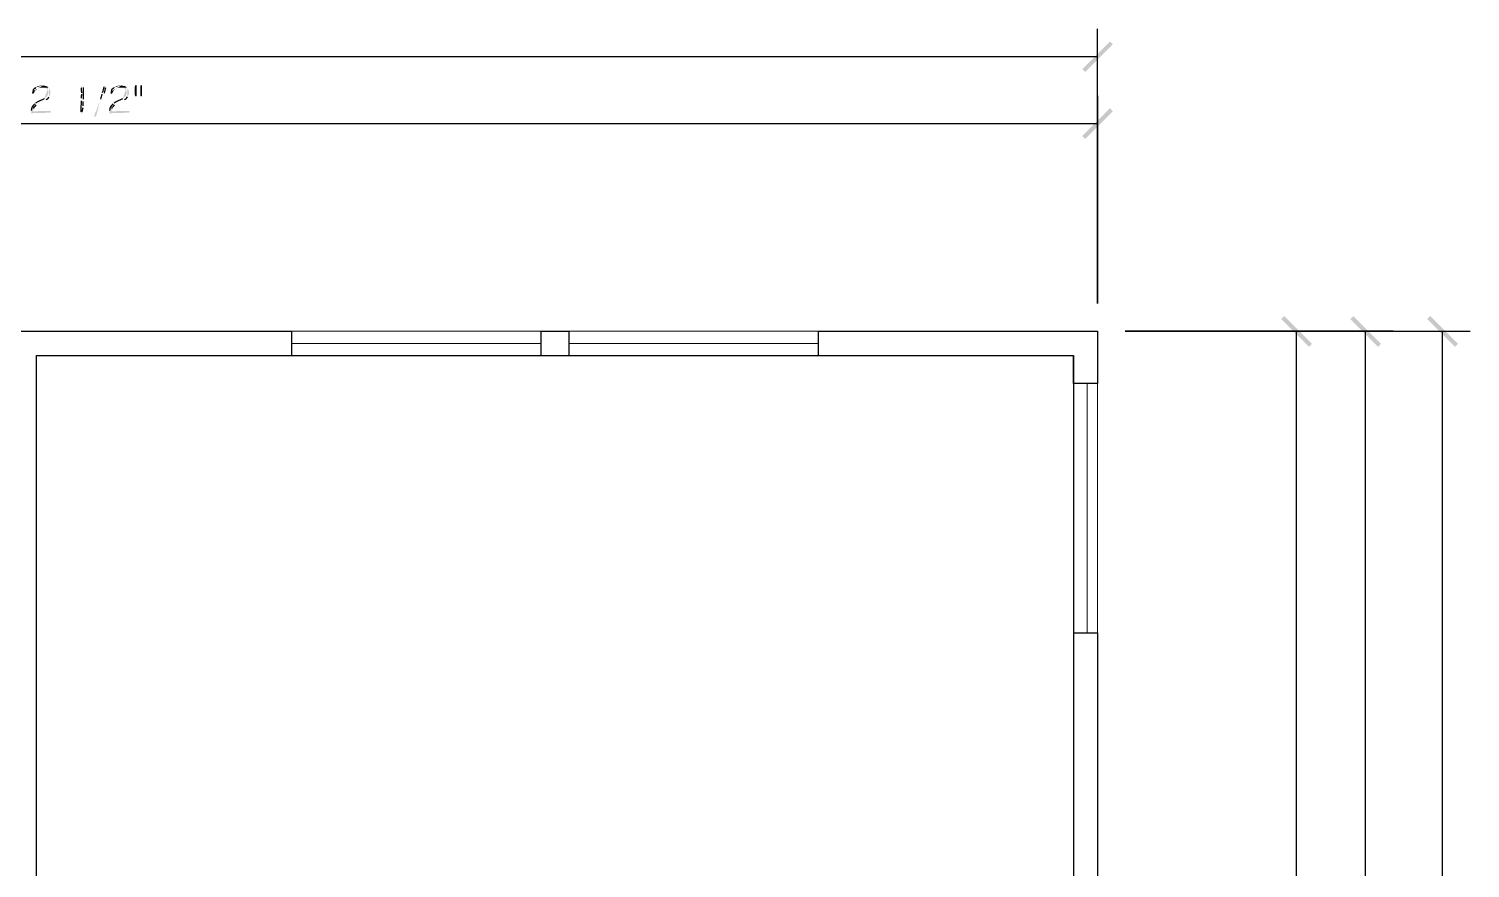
# Model space of a CAD drawing. Header units: inches. Extents: x -167 to 6071, y -6287 to -2731.
# Drawn here: x 1541.8 to 1749.7, y -5655.1 to -5534 of the extents above; entities that cross this region are included whole.
import ezdxf

# ---------------------------------------------------------------- set-up
doc = ezdxf.new("R2010")
doc.units = ezdxf.units.IN
doc.header["$LTSCALE"] = 96
doc.header["$MEASUREMENT"] = 0
doc.layers.add('Doors', color=5, linetype='Continuous', lineweight=9)
doc.layers.add('PDF_Geometry', color=7, linetype='Continuous', true_color=0x4a4a4a)
doc.layers.add('PDF_Solid Fills', color=7, linetype='Continuous')

msp = doc.modelspace()

# ---------------------------------------------------------------- hatches: boundary and pattern name
at = {"layer": 'PDF_Solid Fills', "true_color": 0x4a4a4a, "transparency": 33554559}
h = msp.add_hatch(color=251, dxfattribs=at)
h.paths.add_polyline_path([(1544.6, -5542.44), (1543.74, -5542.44), (1543.96, -5542.44), (1544.06, -5542.5), (1544.17, -5542.5), (1544.28, -5542.55), (1544.38, -5542.6), (1544.38, -5542.66), (1544.49, -5542.71), (1544.54, -5542.82), (1544.6, -5542.92), (1544.6, -5543.03), (1544.65, -5543.14), (1544.6, -5543.24), (1544.6, -5543.35), (1544.54, -5543.46), (1544.49, -5543.56), (1544.49, -5543.62), (1544.33, -5543.78), (1544.22, -5543.88), (1544.12, -5543.94), (1544.12, -5543.99), (1544.01, -5544.04)], flags=0)
h.paths.add_polyline_path([(1542.78, -5544.68), (1542.73, -5544.68), (1542.68, -5544.79)], flags=0)
h.paths.add_polyline_path([(1542.14, -5545.75), (1542.14, -5545.86), (1542.41, -5545.86), (1542.41, -5545.75), (1542.46, -5545.59), (1542.46, -5545.48)], flags=0)
h.paths.add_polyline_path([(1542.84, -5544.95), (1543.05, -5544.84), (1543.16, -5544.74), (1543.26, -5544.74), (1543.48, -5544.63), (1543.53, -5544.58), (1543.69, -5544.52), (1543.8, -5544.47), (1543.96, -5544.36), (1544.06, -5544.31), (1544.28, -5544.2)], flags=0)
h.paths.add_polyline_path([(1544.7, -5543.78), (1544.76, -5543.67), (1544.81, -5543.62), (1544.86, -5543.51), (1544.92, -5543.4), (1544.92, -5542.92), (1544.86, -5542.76), (1544.81, -5542.71), (1544.7, -5542.5)], flags=0)
h = msp.add_hatch(color=251, dxfattribs=at)
h.paths.add_polyline_path([(1543.74, -5542.12), (1543.58, -5542.12), (1543.42, -5542.18), (1543.32, -5542.18), (1543.21, -5542.23), (1543.1, -5542.23), (1543.05, -5542.28), (1542.84, -5542.39), (1542.78, -5542.44)], flags=0)
h.paths.add_polyline_path([(1542.36, -5542.98), (1542.3, -5543.08), (1542.25, -5543.19), (1542.3, -5543.3), (1542.41, -5543.35), (1542.46, -5543.3), (1542.57, -5543.19), (1542.57, -5543.14), (1542.62, -5543.03), (1542.68, -5542.98), (1542.68, -5542.92), (1542.73, -5542.87), (1542.84, -5542.76), (1542.94, -5542.71), (1543, -5542.6), (1543.1, -5542.55), (1543.16, -5542.55), (1543.37, -5542.44), (1544.6, -5542.44), (1544.54, -5542.34), (1544.44, -5542.28), (1544.33, -5542.23), (1544.22, -5542.23), (1544.12, -5542.18), (1544.01, -5542.18), (1543.85, -5542.12)], flags=0)
h = msp.add_hatch(color=251, dxfattribs=at)
h.paths.add_polyline_path([(1549.5, -5542.18), (1549.4, -5542.23), (1549.34, -5542.39), (1549.34, -5542.5)], flags=0)
h.paths.add_polyline_path([(1549.4, -5543.19), (1549.4, -5543.4)], flags=0)
h.paths.add_polyline_path([(1549.34, -5543.99), (1549.34, -5544.36)], flags=0)
h.paths.add_polyline_path([(1549.29, -5545.96), (1549.29, -5546.12), (1549.4, -5546.18), (1549.5, -5546.12), (1549.56, -5546.07), (1549.56, -5545.91)], flags=0)
h.paths.add_polyline_path([(1549.61, -5545.32), (1549.61, -5545.06)], flags=0)
h.paths.add_polyline_path([(1549.61, -5544.47), (1549.61, -5544.2), (1549.66, -5544.1)], flags=0)
h.paths.add_polyline_path([(1549.66, -5542.44), (1549.66, -5542.34), (1549.61, -5542.23)], flags=0)
h = msp.add_hatch(color=251, dxfattribs=at)
h.paths.add_polyline_path([(1552.81, -5542.18), (1552.76, -5542.18), (1552.7, -5542.23), (1552.65, -5542.34)], flags=0)
h.paths.add_polyline_path([(1552.38, -5543.19), (1552.38, -5543.3), (1552.33, -5543.4)], flags=0)
h.paths.add_polyline_path([(1552.12, -5544.1), (1552.12, -5544.2), (1552.01, -5544.42), (1551.96, -5544.52), (1551.96, -5544.63), (1551.9, -5544.74), (1551.85, -5544.9), (1551.8, -5545), (1551.8, -5545.11), (1551.69, -5545.32), (1551.64, -5545.43), (1551.58, -5545.54), (1551.58, -5545.64), (1551.53, -5545.8), (1551.42, -5545.96), (1551.32, -5546.28), (1551.26, -5546.39), (1551.26, -5546.5), (1551.21, -5546.5), (1551.26, -5546.6), (1551.37, -5546.66), (1551.42, -5546.6), (1551.48, -5546.6), (1551.48, -5546.5), (1551.53, -5546.44)], flags=0)
h.paths.add_polyline_path([(1551.53, -5546.44, 0.021773), (1552.28, -5544.47)], flags=0)
h.paths.add_polyline_path([(1552.28, -5544.47), (1552.33, -5544.36), (1552.38, -5544.2), (1552.38, -5544.1), (1552.44, -5543.99), (1552.49, -5543.88), (1552.49, -5543.78), (1552.54, -5543.67), (1552.6, -5543.56), (1552.6, -5543.46), (1552.7, -5543.24)], flags=0)
h.paths.add_polyline_path([(1552.92, -5542.44), (1552.92, -5542.34), (1552.86, -5542.23)], flags=0)
h = msp.add_hatch(color=251, dxfattribs=at)
h.paths.add_polyline_path([(1555.9, -5542.44), (1555.05, -5542.44), (1555.26, -5542.44), (1555.37, -5542.5), (1555.48, -5542.5), (1555.58, -5542.55), (1555.69, -5542.6), (1555.69, -5542.66), (1555.8, -5542.71), (1555.9, -5542.92), (1555.9, -5543.03), (1555.96, -5543.14), (1555.9, -5543.24), (1555.9, -5543.35), (1555.8, -5543.56), (1555.8, -5543.62), (1555.69, -5543.72), (1555.64, -5543.78), (1555.53, -5543.88), (1555.42, -5543.94), (1555.42, -5543.99), (1555.32, -5544.04)], flags=0)
h.paths.add_polyline_path([(1554.09, -5544.68), (1554.04, -5544.68), (1553.98, -5544.79)], flags=0)
h.paths.add_polyline_path([(1553.45, -5545.75), (1553.45, -5545.86), (1553.72, -5545.86), (1553.72, -5545.75), (1553.77, -5545.59), (1553.77, -5545.48)], flags=0)
h.paths.add_polyline_path([(1554.14, -5544.95), (1554.36, -5544.84), (1554.46, -5544.74), (1554.57, -5544.74), (1554.68, -5544.68), (1554.78, -5544.63), (1554.84, -5544.58), (1555, -5544.52), (1555.1, -5544.47), (1555.26, -5544.36), (1555.37, -5544.31), (1555.48, -5544.26), (1555.58, -5544.2)], flags=0)
h.paths.add_polyline_path([(1556.01, -5543.78), (1556.06, -5543.67), (1556.12, -5543.62), (1556.17, -5543.51), (1556.22, -5543.4), (1556.22, -5542.92), (1556.17, -5542.76), (1556.12, -5542.71), (1556.01, -5542.5)], flags=0)
h = msp.add_hatch(color=251, dxfattribs=at)
h.paths.add_polyline_path([(1555.05, -5542.12), (1554.89, -5542.12), (1554.73, -5542.18), (1554.62, -5542.18), (1554.52, -5542.23), (1554.41, -5542.23), (1554.36, -5542.28), (1554.14, -5542.39), (1554.09, -5542.44)], flags=0)
h.paths.add_polyline_path([(1553.66, -5542.98), (1553.61, -5543.08), (1553.56, -5543.19), (1553.61, -5543.3), (1553.72, -5543.35), (1553.77, -5543.3), (1553.88, -5543.19), (1553.88, -5543.14), (1553.93, -5543.03), (1553.98, -5542.98), (1553.98, -5542.92), (1554.04, -5542.87), (1554.14, -5542.76), (1554.25, -5542.71), (1554.3, -5542.6), (1554.41, -5542.55), (1554.46, -5542.55), (1554.57, -5542.5), (1554.68, -5542.44), (1555.9, -5542.44), (1555.85, -5542.34), (1555.74, -5542.28), (1555.64, -5542.23), (1555.53, -5542.23), (1555.42, -5542.18), (1555.32, -5542.18), (1555.16, -5542.12)], flags=0)
for points in [[(1557.24, -5542.07), (1557.13, -5542.12), (1557.13, -5542.18), (1557.08, -5542.34), (1557.08, -5543.51), (1557.13, -5543.56), (1557.13, -5543.67), (1557.24, -5543.72), (1557.34, -5543.67), (1557.34, -5542.12)], [(1557.98, -5542.07), (1557.93, -5542.12), (1557.88, -5542.18), (1557.88, -5543.56), (1557.93, -5543.67), (1557.98, -5543.72), (1558.09, -5543.67), (1558.14, -5543.62), (1558.14, -5542.23), (1558.09, -5542.12)], [(1544.86, -5545.8), (1542.41, -5545.86), (1542.14, -5545.86), (1542.14, -5546.18), (1542.36, -5546.18), (1542.41, -5546.12), (1544.81, -5546.07), (1544.86, -5546.07), (1544.97, -5546.02), (1545.02, -5545.96), (1544.97, -5545.86), (1544.97, -5545.8)], [(1556.17, -5545.8), (1553.72, -5545.86), (1553.45, -5545.86), (1553.45, -5546.18), (1553.66, -5546.18), (1553.72, -5546.12), (1556.12, -5546.07), (1556.17, -5546.07), (1556.28, -5546.02), (1556.33, -5545.96), (1556.28, -5545.86), (1556.28, -5545.8)]]:
    msp.add_hatch(color=251, dxfattribs=at).paths.add_polyline_path(points)

# ---------------------------------------------------------------- linework, layer by layer
at = {"layer": 'Doors', "transparency": 33554687}
for points in [[(1615.69, -5577.59), (1579.69, -5577.59)], [(1655.69, -5577.59), (1619.69, -5577.59)], [(1615.69, -5579.35), (1579.69, -5579.35)], [(1655.69, -5579.35), (1619.69, -5579.35)], [(1694.41, -5585.11), (1694.41, -5621.11)], [(1695.9, -5585.11), (1695.9, -5621.11)]]:
    msp.add_lwpolyline(points, dxfattribs=at)
at = {"layer": 'PDF_Geometry'}
for points in [[(1695.9, -5543.62), (1695.9, -5573.59), (1695.9, -5533.96)], [(-112.1, -5537.96), (1695.9, -5537.96)], [(1393.4, -5547.62), (1695.9, -5547.62)], [(1738.57, -5577.59), (1699.9, -5577.59), (1749.66, -5577.59)], [(1699.9, -5577.59), (1728.6, -5577.59)], [(1724.6, -5992.1), (1724.6, -5832.58), (1724.6, -5577.59)], [(1734.57, -6052.04), (1734.57, -5992.1), (1734.57, -5577.59)], [(1745.66, -6100.04), (1745.66, -6052.04), (1745.66, -5577.59)]]:
    msp.add_lwpolyline(points, dxfattribs=at)
at = {"layer": 'PDF_Geometry', "color": 7}
for points in [[(1486.14, -5581.11), (1486.14, -5577.59), (1579.69, -5577.59), (1579.69, -5581.11)], [(1655.69, -5581.11), (1655.69, -5577.59), (1695.9, -5577.59), (1695.9, -5585.11), (1692.44, -5585.11), (1692.44, -5581.11), (1692.44, -5813.06), (1626.89, -5813.06), (1626.89, -5785.59), (1623.42, -5785.59), (1623.42, -5829.06), (1513.93, -5829.06)], [(1615.69, -5581.11), (1615.69, -5577.59), (1619.69, -5577.59), (1619.69, -5581.11)], [(1485.66, -5714.6), (1476.44, -5714.6), (1476.44, -5730.6), (1472.44, -5730.6), (1472.44, -5734.07), (1476.44, -5734.07), (1476.44, -5745.59), (1542.89, -5745.59), (1542.89, -5581.11), (1692.44, -5581.11)], [(1692.44, -5621.11), (1695.9, -5621.11), (1695.9, -5745.59), (1692.44, -5745.59)]]:
    msp.add_lwpolyline(points, dxfattribs=at)
at = {"layer": 'PDF_Geometry'}
for points in [[(1542.78, -5542.44), (1542.59, -5542.64), (1542.41, -5542.63), (1542.36, -5542.98)], [(1544.28, -5544.2), (1544.43, -5544.08), (1544.63, -5543.98), (1544.7, -5543.78)], [(1549.34, -5542.5), (1549.3, -5543.06), (1549.42, -5542.79), (1549.4, -5543.19)], [(1549.4, -5543.4), (1549.42, -5543.74), (1549.31, -5543.47), (1549.34, -5543.99)], [(1549.66, -5544.1), (1549.66, -5543.54), (1549.66, -5542.99), (1549.66, -5542.44)], [(1552.33, -5543.4), (1552.27, -5543.71), (1552.19, -5543.81), (1552.12, -5544.1)], [(1552.65, -5542.34), (1552.55, -5542.61), (1552.53, -5542.87), (1552.38, -5543.19)], [(1552.7, -5543.24), (1552.76, -5543.1), (1552.81, -5542.55), (1552.92, -5542.44)], [(1554.09, -5542.44), (1553.9, -5542.64), (1553.72, -5542.63), (1553.66, -5542.98)], [(1555.58, -5544.2), (1555.74, -5544.08), (1555.94, -5543.98), (1556.01, -5543.78)], [(1542.68, -5544.79), (1542.36, -5544.94), (1542.15, -5545.42), (1542.14, -5545.75)], [(1542.46, -5545.48), (1542.56, -5545.22), (1542.71, -5545.14), (1542.84, -5544.95)], [(1544.01, -5544.04), (1543.61, -5544.27), (1543.16, -5544.42), (1542.78, -5544.68)], [(1549.34, -5544.36), (1549.38, -5544.98), (1549.26, -5545.34), (1549.29, -5545.96)], [(1549.56, -5545.91), (1549.53, -5545.45), (1549.59, -5545.6), (1549.61, -5545.32)], [(1549.61, -5545.06), (1549.61, -5544.86), (1549.61, -5544.66), (1549.61, -5544.47)], [(1553.98, -5544.79), (1553.67, -5544.94), (1553.45, -5545.42), (1553.45, -5545.75)], [(1553.77, -5545.48), (1553.9, -5545.15), (1554.05, -5545.13), (1554.14, -5544.95)], [(1555.32, -5544.04), (1554.92, -5544.27), (1554.47, -5544.42), (1554.09, -5544.68)]]:
    msp.add_open_spline(points, degree=3, dxfattribs=at)
at = {"layer": 'PDF_Solid Fills', "color": 251, "true_color": 0x4a4a4a, "transparency": 33554559}
for points in [[(1693.72, -5539.78), (1694.14, -5540.2), (1697.72, -5535.78)], [(1694.14, -5540.2), (1697.72, -5535.78), (1698.14, -5536.2)], [(1693.72, -5549.43), (1694.14, -5549.86), (1697.72, -5545.43)], [(1694.14, -5549.86), (1697.72, -5545.43), (1698.14, -5545.86)], [(1726.84, -5579.4), (1722.41, -5575.83), (1722.84, -5575.4)], [(1726.41, -5579.83), (1726.84, -5579.4), (1722.41, -5575.83)], [(1736.81, -5579.4), (1732.38, -5575.83), (1732.81, -5575.4)], [(1736.38, -5579.83), (1736.81, -5579.4), (1732.38, -5575.83)], [(1747.9, -5579.4), (1743.48, -5575.83), (1743.9, -5575.4)], [(1747.48, -5579.83), (1747.9, -5579.4), (1743.48, -5575.83)]]:
    msp.add_solid(points, dxfattribs=at)

doc.saveas('drawing.dxf')
